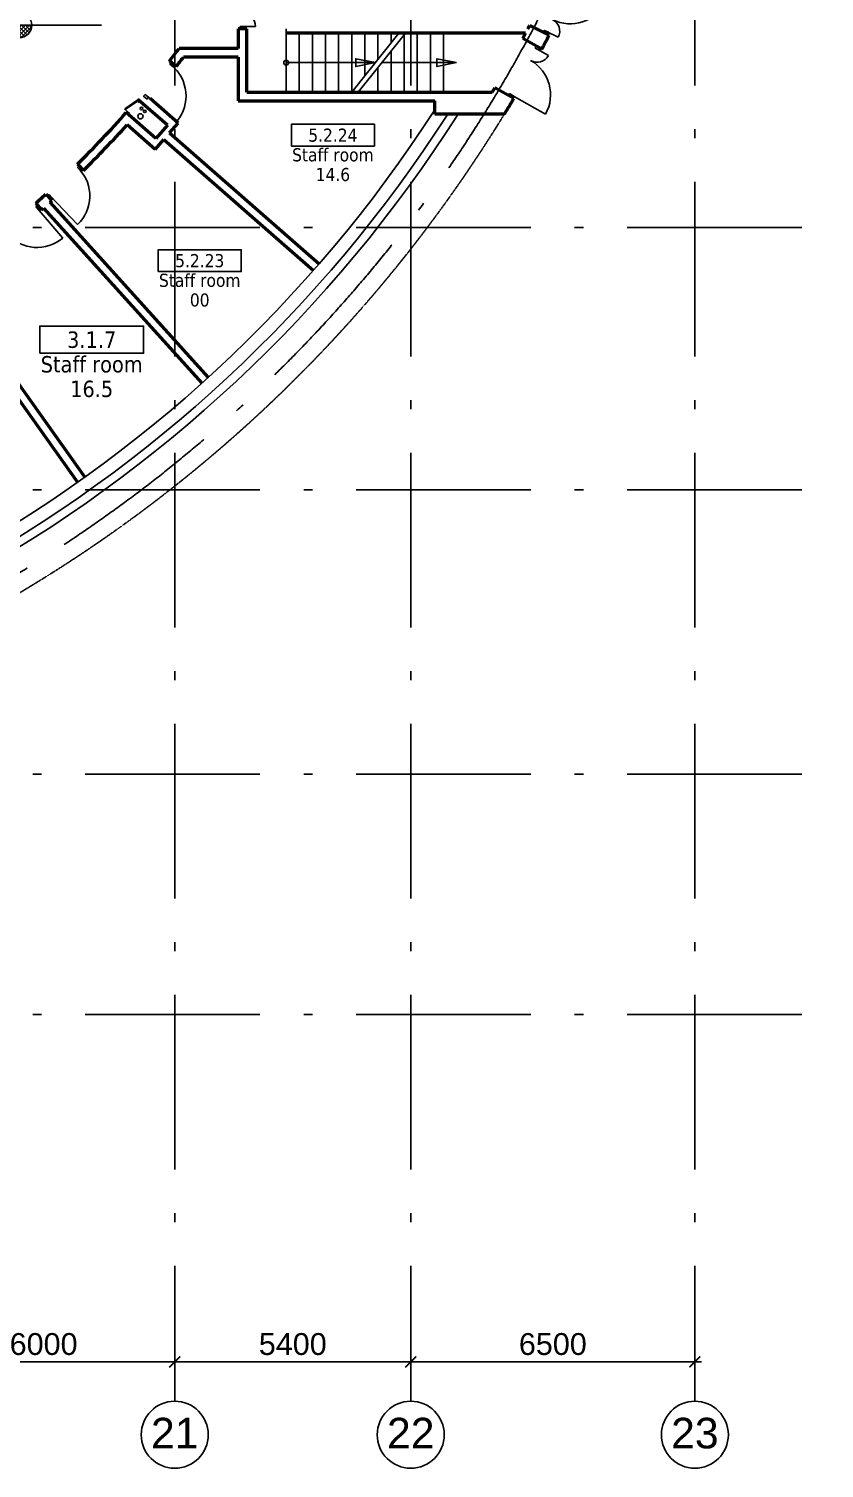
# Model space of a CAD drawing. Header units: millimetres. Extents: x 2558 to 253942, y 1343 to 186042.
# Drawn here: x 95801 to 113999, y 97362 to 130293 of the extents above; entities that cross this region are included whole.
import ezdxf
from ezdxf.enums import TextEntityAlignment as Align

# ---------------------------------------------------------------- set-up
doc = ezdxf.new("R2010")
doc.units = ezdxf.units.MM
doc.linetypes.add('HIDDEN', pattern=[0.375, 0.25, -0.125])
doc.linetypes.add('OSY', pattern=[6200, 4000, -1000, 200, -1000])
for name, color, linetype in [('AKS-NUM', 3, 'Continuous'), ('axes', 40, 'OSY'), ('DIM', 4, 'Continuous'), ('DV', 70, 'Continuous'), ('F', 4, 'Continuous'), ('P', 3, 'Continuous'), ('PUN', 7, 'HIDDEN'), ('ST_PENOblock', 3, 'Continuous'), ('T-EXPL pom', 9, 'Continuous'), ('Text', 179, 'Continuous')]:
    doc.layers.add(name, color=color, linetype=linetype)
doc.layers.add('SN', color=7, linetype='Continuous', plot=False)
doc.layers.add('ST', color=5, linetype='Continuous', lineweight=50)
doc.styles.add('DIM100', font='arial.ttf')
doc.styles.add('dim200', font='arial.ttf')
doc.styles.add('EXPL', font='tahoma.ttf')
doc.dimstyles.new('DIM200', dxfattribs={"dimtxt": 500, "dimasz": 250, "dimexe": 200, "dimexo": 200, "dimgap": 150, "dimtad": 1, "dimdec": 0, "dimzin": 0, "dimdsep": 46, "dimtxsty": 'dim200', "dimblk": 'ARCHTICK', "dimcen": 100, "dimdle": 150, "dimclrd": 256, "dimclre": 256, "dimclrt": 256, "dimaunit": 1, "dimadec": 4, "dimazin": 0, "dimtfac": 1, "dimtdec": 0, "dimtix": 1, "dimtofl": 0, "dimtmove": 0, "dimatfit": 0, "dimldrblk": 'DOT', "dimfxl": 200, "dimtolj": 1, "dimtzin": 0, "dimarcsym": 0})

# ---------------------------------------------------------------- blocks, each defined once
blk = doc.blocks.new('otmetka')
for p, q in [((0, 426), (0, -426)), ((-426, 0), (1885, 0))]:
    blk.add_line(p, q)
at = {"color": 0}
for p, q in [((-262, 0), (-286, 24)), ((-277, 77), (-76, 278)), ((-172, 0), (-270, 98)), ((-263, 0), (1, 264)), ((-81, 0), (-240, 158)), ((1, 8), (-198, 208)), ((-172, 0), (1, 173)), ((1, 99), (-147, 247)), ((1, 189), (-85, 275)), ((-82, 0), (1, 83)), ((1, -234), (235, 0)), ((1, -144), (145, 0)), ((1, -53), (54, 0)), ((230, -175), (54, 0)), ((264, -119), (145, 0)), ((285, -49), (235, 0)), ((185, -221), (1, -37)), ((131, -257), (1, -128)), ((64, -281), (1, -218)), ((40, -285), (286, -39))]:
    blk.add_line(p, q, dxfattribs=at)
blk.add_circle((0, 0), 288)
blk = doc.blocks.new('nomkom')
blk.add_lwpolyline([(-950, 0), (950, 0), (950, 500), (-950, 500)], close=True)
at = {"style": 'EXPL'}
for tag, height, p in [('NO_LEGEND', 300, (0, 100)), ('ROOM_NAME', 200, (0, -350)), ('AREA', 300, (0, -800))]:
    blk.add_attdef(tag, text='', height=height, dxfattribs=at).set_placement(p, align=Align.CENTER)
blk = doc.blocks.new('93')
at = {"layer": 'DV'}
for p, q in [((50, 0), (50, -900)), ((1250, 0), (1250, -300))]:
    blk.add_line(p, q, dxfattribs=at)
for points in [[(50, 50), (50, -50), (0, -50), (0, 50)], [(1300, 50), (1300, -50), (1250, -50), (1250, 50)]]:
    blk.add_lwpolyline(points, close=True, dxfattribs=at)
for centre, radius, start, end in [((50, 0), 900, 270, 0), ((1250, 0), 300, 180, 270)]:
    blk.add_arc(centre, radius, start, end, dxfattribs=at)
blk = doc.blocks.new('_ArchTick')
at = {"color": 0, "linetype": 'ByBlock', "const_width": 0.15}
blk.add_lwpolyline([(-0.5, -0.5), (0.5, 0.5)], dxfattribs=at)
blk = doc.blocks.new('*D272')
at = {"layer": 'Defpoints', "color": 0, "transparency": 16777216}
for p in [(93140, 99793), (93140, 98893), (99140, 98893)]:
    blk.add_point(p, dxfattribs=at)
at = {"layer": 'DIM', "lineweight": -2, "transparency": 16777216}
for p, q in [((99290, 99793), (92990, 99793)), ((93140, 99093), (93140, 99993)), ((99140, 99093), (99140, 99993))]:
    blk.add_line(p, q, dxfattribs=at)
at = {"layer": 'DIM', "lineweight": -2, "transparency": 16777216, "xscale": 250, "yscale": 250, "zscale": 250, "rotation": 180}
blk.add_blockref('_ArchTick', (93140, 99793), dxfattribs=at)
at = {"layer": 'DIM', "lineweight": -2, "transparency": 16777216, "xscale": 250, "yscale": 250, "zscale": 250}
blk.add_blockref('_ArchTick', (99140, 99793), dxfattribs=at)
at = {"layer": 'DIM', "transparency": 16777216, "insert": (96140, 100199), "char_height": 500, "attachment_point": 5, "style": 'dim200'}
blk.add_mtext('\\A1;6000', dxfattribs=at)
blk = doc.blocks.new('_Dot')
at = {"layer": 'P', "color": 0, "lineweight": -2}
blk.add_line((-0.5, 0), (-1, 0), dxfattribs=at)
at = {"layer": 'P', "color": 0, "const_width": 0.5}
blk.add_lwpolyline([(-0.25, 0, 1), (0.25, 0, 1)], format="xyb", close=True, dxfattribs=at)
blk = doc.blocks.new('*D273')
at = {"layer": 'Defpoints', "color": 0, "transparency": 16777216}
for p in [(104540, 99793), (99140, 98893), (104540, 98893)]:
    blk.add_point(p, dxfattribs=at)
at = {"layer": 'DIM', "lineweight": -2, "transparency": 16777216}
for p, q in [((98990, 99793), (104690, 99793)), ((99140, 99093), (99140, 99993)), ((104540, 99093), (104540, 99993))]:
    blk.add_line(p, q, dxfattribs=at)
at = {"layer": 'DIM', "lineweight": -2, "transparency": 16777216, "xscale": 250, "yscale": 250, "zscale": 250, "rotation": 180}
blk.add_blockref('_ArchTick', (99140, 99793), dxfattribs=at)
at = {"layer": 'DIM', "lineweight": -2, "transparency": 16777216, "xscale": 250, "yscale": 250, "zscale": 250}
blk.add_blockref('_ArchTick', (104540, 99793), dxfattribs=at)
at = {"layer": 'DIM', "transparency": 16777216, "insert": (101840, 100199), "char_height": 500, "attachment_point": 5, "style": 'dim200'}
blk.add_mtext('\\A1;5400', dxfattribs=at)
blk = doc.blocks.new('*D274')
at = {"layer": 'Defpoints', "color": 0, "transparency": 16777216}
for p in [(111040, 99793), (104540, 98893), (111040, 98893)]:
    blk.add_point(p, dxfattribs=at)
at = {"layer": 'DIM', "lineweight": -2, "transparency": 16777216}
for p, q in [((104390, 99793), (111190, 99793)), ((104540, 99093), (104540, 99993)), ((111040, 99093), (111040, 99993))]:
    blk.add_line(p, q, dxfattribs=at)
at = {"layer": 'DIM', "lineweight": -2, "transparency": 16777216, "xscale": 250, "yscale": 250, "zscale": 250, "rotation": 180}
blk.add_blockref('_ArchTick', (104540, 99793), dxfattribs=at)
at = {"layer": 'DIM', "lineweight": -2, "transparency": 16777216, "xscale": 250, "yscale": 250, "zscale": 250}
blk.add_blockref('_ArchTick', (111040, 99793), dxfattribs=at)
at = {"layer": 'DIM', "transparency": 16777216, "insert": (107790, 100199), "char_height": 500, "attachment_point": 5, "style": 'dim200'}
blk.add_mtext('\\A1;6500', dxfattribs=at)
blk = doc.blocks.new('90')
at = {"layer": 'DV'}
blk.add_line((50, 0), (50, -900), dxfattribs=at)
for points in [[(50, 50), (50, -50), (0, -50), (0, 50)], [(1000, 50), (1000, -50), (950, -50), (950, 50)]]:
    blk.add_lwpolyline(points, close=True, dxfattribs=at)
blk.add_arc((50, 0), 900, 270, 0, dxfattribs=at)
blk = doc.blocks.new('A$C724B65FA')
for points in [[(-70, 400), (-70, 370), (0, 370), (0, 400)], [(82, 360), (0, 30), (-19, 35), (63, 365)], [(-70, 30), (-70, 0), (0, 0), (0, 30)]]:
    blk.add_lwpolyline(points, close=True)
blk.add_arc((0, 30), 340, 75.9638, 90)

msp = doc.modelspace()

# ---------------------------------------------------------------- linework, layer by layer
at = {"layer": 'AKS-NUM'}
for centre in [(99139.4, 98127.5), (104539.4, 98127.5), (111039.4, 98127.5)]:
    msp.add_circle(centre, 765.9, dxfattribs=at)
at = {"layer": 'axes'}
for p, q in [((99139.6, 182593.4), (99139.6, 98893.4)), ((104539.6, 182593.4), (104539.6, 98893.4)), ((111039.6, 182593.4), (111039.6, 98893.4)), ((4089.6, 125743.4), (113998.8, 125743.4)), ((4089.6, 119743.4), (113998.8, 119743.4)), ((4089.6, 113243.4), (113998.8, 113243.4)), ((4089.6, 107743.4), (113998.8, 107743.4))]:
    msp.add_line(p, q, dxfattribs=at)
msp.add_arc((79039.6, 145243.4), 32000, 270, 90, dxfattribs=at)
at = {"layer": 'F'}
for radius, end in [(31000, 327.1742), (31500, 327.55377), (31300, 327.32071)]:
    msp.add_arc((79039.6, 145243.4), radius, 270, end, dxfattribs=at)
at = {"layer": 'P'}
for p, q in [((101689.6, 128843.4), (101689.6, 130293.4)), ((101989.6, 128843.4), (101989.6, 130193.4)), ((102289.6, 128843.4), (102289.6, 130193.4)), ((102589.6, 128843.4), (102589.6, 130193.4)), ((102889.6, 128843.4), (102889.6, 130193.4)), ((104269.6, 130193.4), (103189.6, 128843.4)), ((103189.6, 128843.4), (103189.6, 130193.4)), ((104419.6, 130193.4), (103339.6, 128843.4)), ((103489.6, 129218.4), (103489.6, 130193.4)), ((103789.6, 129593.4), (103789.6, 130193.4)), ((104089.6, 129968.4), (104089.6, 130193.4)), ((104389.6, 128843.4), (104389.6, 130155.9)), ((104689.6, 128843.4), (104689.6, 130193.4)), ((104989.6, 128843.4), (104989.6, 130193.4)), ((105289.6, 128843.4), (105289.6, 130193.4)), ((104089.6, 128843.4), (104089.6, 129780.9)), ((101689.6, 129518.4), (103729.6, 129518.4)), ((103879.6, 129518.4), (105589.6, 129518.4)), ((103789.6, 128843.4), (103789.6, 129405.9))]:
    msp.add_line(p, q, dxfattribs=at)
for points in [[(103729.6, 129518.4), (103279.6, 129608.8), (103279.6, 129428)], [(105589.6, 129518.4), (105139.6, 129608.8), (105139.6, 129428)]]:
    msp.add_lwpolyline(points, close=True, dxfattribs=at)
msp.add_circle((101689.6, 129518.4), 56.3, dxfattribs=at)
at = {"layer": 'PUN'}
msp.add_arc((79039.6, 145243.4), 32400, 270, 328.56003, dxfattribs=at)
at = {"layer": 'SN'}
for centre, radius in [((98379.3, 128470.3), 30), ((98454.6, 128404.5), 30), ((98355.9, 128291.5), 60)]:
    msp.add_circle(centre, radius, dxfattribs=at)
at = {"layer": 'ST'}
for p, q in [((100789.6, 130293.4), (100589.6, 130293.4)), ((100589.6, 130293.4), (100589.6, 129843.4)), ((100789.6, 128843.4), (100789.6, 130293.4)), ((107166.3, 130193.4), (101689.6, 130193.4)), ((107708.4, 130148.3), (107261.3, 130372.4)), ((100589.6, 129843.4), (99238.7, 129843.4)), ((107536.5, 129826.2), (107101.5, 130073)), ((99173.7, 129432.6), (99018.8, 129559.2)), ((100589.6, 129643.4), (99337.4, 129643.4)), ((100589.6, 129643.4), (100589.6, 128643.4)), ((100789.6, 128843.4), (106401.1, 128843.4)), ((106895.1, 128695.5), (106460.1, 128942.2)), ((98972.1, 128084.9), (98294.1, 128677.6)), ((99216.7, 128136.7), (98574.5, 128698.1)), ((100589.6, 128643.4), (105089.6, 128643.4)), ((105089.6, 128343.4), (105089.6, 128643.4)), ((98708.9, 127783.7), (98030.8, 128376.4)), ((99019.2, 127910.8), (99216.7, 128136.7)), ((106682.9, 128343.4), (105089.6, 128343.4)), ((98690.2, 127534.4), (98048, 128095.8)), ((98972.1, 128084.9), (98708.9, 127783.7)), ((99019.2, 127910.8), (102444.9, 124916.3)), ((98690.2, 127534.4), (98887.6, 127760.3)), ((98887.6, 127760.3), (102313.3, 124765.7)), ((96913.8, 127196.9), (97051.7, 127052.1)), ((96189.6, 126507.4), (96327.5, 126362.5)), ((95962, 126301.5), (96092.3, 126149.8)), ((96135.9, 126188.8), (99757.9, 122183.6)), ((96284.3, 126323), (99906.2, 122317.7)), ((94281.9, 123626.8), (96917.9, 119918.2)), ((94444.9, 123742.7), (97081, 120034.1))]:
    msp.add_line(p, q, dxfattribs=at)
for radius, start, end in [(31900, 331.60405, 331.84965), (31900, 332.05317, 332.21369), (32400, 331.58603, 332.23171), (25400, 321.85825, 322.67761), (25600, 321.85825, 322.45567), (31900, 329.06224, 329.26895), (32400, 328.56003, 329.28697), (25400, 314.72512, 318.39018), (25600, 314.7163, 317.94605), (25400, 311.77706, 312.46924), (25600, 311.76825, 311.89934), (25600, 312.34696, 312.47806)]:
    msp.add_arc((79039.6, 145243.4), radius, start, end, dxfattribs=at)

# ---------------------------------------------------------------- block references
at = {"layer": 'DV', "xscale": -1}
for name, p, rotation in [('93', (100689.6, 131593.4), 90), ('93', (108207.3, 131352.4), 63.38124110280112), ('90', (96030.3, 126221.9), 40.64912214147401)]:
    msp.add_blockref(name, p, dxfattribs=dict(at, rotation=rotation))
at = {"layer": 'DV'}
for name, p, rotation in [('93', (106813.8, 128741.6), 60.43649936725991), ('90', (98467.2, 128718.5), 50.73911854960271), ('90', (96261.9, 126431.4), 43.597324207941)]:
    msp.add_blockref(name, p, dxfattribs=dict(at, rotation=rotation))
at = {"layer": 'ST_PENOblock', "color": 254, "true_color": 0xbde3ea, "rotation": 138.8413298195386}
msp.add_blockref('A$C724B65FA', (98293.8, 128677.3), dxfattribs=at)
at = {"layer": 'T-EXPL pom'}
ref = msp.add_blockref('nomkom', (102757.9, 127610.4), dxfattribs=at)
ref.add_attrib('ПЛОЩАДЬ', '14.6', dxfattribs={"layer": '0', "height": 300, "style": 'EXPL'}).set_placement((102757.9, 126810.4), align=Align.CENTER)
ref.add_attrib('НОМЕР_ПО_ЭКСПЛИКАЦИИ', '5.2.24', dxfattribs={"layer": '0', "height": 300, "style": 'EXPL'}).set_placement((102757.9, 127710.4), align=Align.CENTER)
ref.add_attrib('НАИМЕНОВАНИЕ_ПОМЕЩЕНИЯ', 'Staff room', dxfattribs={"layer": '0', "height": 300, "style": 'EXPL'}).set_placement((102757.9, 127260.4), align=Align.CENTER)
ref = msp.add_blockref('nomkom', (99711.7, 124739.6), dxfattribs=at)
ref.add_attrib('ПЛОЩАДЬ', '00', dxfattribs={"layer": '0', "height": 300, "style": 'EXPL'}).set_placement((99711.7, 123939.6), align=Align.CENTER)
ref.add_attrib('НОМЕР_ПО_ЭКСПЛИКАЦИИ', '5.2.23', dxfattribs={"layer": '0', "height": 300, "style": 'EXPL'}).set_placement((99711.7, 124839.6), align=Align.CENTER)
ref.add_attrib('НАИМЕНОВАНИЕ_ПОМЕЩЕНИЯ', 'Staff room', dxfattribs={"layer": '0', "height": 300, "style": 'EXPL'}).set_placement((99711.7, 124389.6), align=Align.CENTER)
ref = msp.add_blockref('nomkom', (97239.6, 122868.4), dxfattribs=dict(at, xscale=1.25, yscale=1.25, zscale=1.25))
ref.add_attrib('ПЛОЩАДЬ', '16.5', dxfattribs={"layer": '0', "height": 375, "style": 'EXPL'}).set_placement((97239.6, 121868.4), align=Align.CENTER)
ref.add_attrib('НОМЕР_ПО_ЭКСПЛИКАЦИИ', '3.1.7', dxfattribs={"layer": '0', "height": 375, "style": 'EXPL'}).set_placement((97239.6, 122993.4), align=Align.CENTER)
ref.add_attrib('НАИМЕНОВАНИЕ_ПОМЕЩЕНИЯ', 'Staff room', dxfattribs={"layer": '0', "height": 375, "style": 'EXPL'}).set_placement((97239.6, 122430.9), align=Align.CENTER)
at = {"layer": 'Text', "lineweight": 0}
msp.add_blockref('otmetka', (95579.5, 130374.9), dxfattribs=at)

# ---------------------------------------------------------------- texts
at = {"layer": 'AKS-NUM', "style": 'DIM100'}
for s, p in [('21', (99139.6, 97814.9)), ('22', (104539.6, 97814.9)), ('23', (111039.6, 97814.9))]:
    msp.add_text(s, height=700, rotation=0, dxfattribs=at).set_placement(p, align=Align.CENTER)

# ---------------------------------------------------------------- dimensions: what is measured, and where the dimension line sits
at = {"layer": 'DIM'}
for base, p1, p2, picture, middle in [((93139.6, 99793.4), (99139.6, 98893.4), (93139.6, 98893.4), '*D272', (96139.6, 100198.7)), ((104539.6, 99793.4), (99139.6, 98893.4), (104539.6, 98893.4), '*D273', (101839.6, 100198.7)), ((111039.6, 99793.4), (104539.6, 98893.4), (111039.6, 98893.4), '*D274', (107789.6, 100198.7))]:
    dim = msp.add_linear_dim(base=base, p1=p1, p2=p2, dimstyle='DIM200', dxfattribs=at)
    dim.commit()
    dim.dimension.update_dxf_attribs({"geometry": picture, "text_midpoint": middle})

doc.saveas('drawing.dxf')
